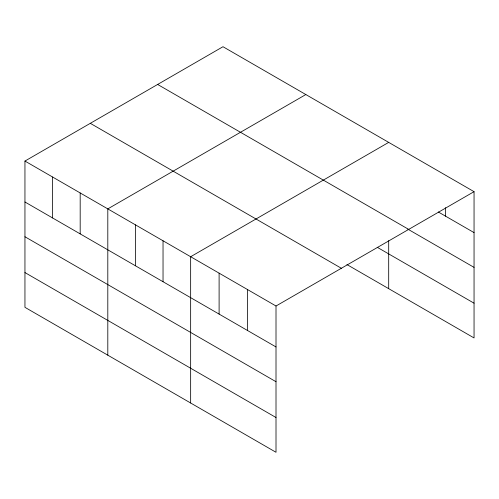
<?xml version="1.0" encoding="UTF-8"?>
<svg xmlns="http://www.w3.org/2000/svg" width="499" height="499" viewBox="0 0 499 499"><rect width="100%" height="100%" fill="white"/><g stroke="black" fill="none" stroke-linecap="round" stroke-linejoin="round"><path stroke-width="0.75" d="M24.95 161.058L276.009 306.006L276.009 452.281L24.95 307.334L24.95 161.058L222.991 46.719L474.05 191.666L474.05 337.942L346.93 264.551M305.837 94.554L107.803 208.888L107.803 355.163M388.69 142.383L190.649 256.723L190.649 402.999M276.009 306.006L474.05 191.666M438.315 211.981L474.05 232.609M157.634 84.45L408.7 229.397M407.876 229.166L474.05 267.37M377.238 247.292L474.05 303.186M90.3 123.322L341.366 268.275M24.95 201.995L276.009 346.948M24.95 236.757L276.009 381.71M24.95 272.573L276.009 417.52M445.595 207.684L445.595 216.186M388.69 240.668L388.69 288.659M247.56 289.576L247.56 330.519M219.105 273.153L219.105 314.089M163.036 240.78L163.036 281.717M135.416 224.831L135.416 265.774M80.183 192.945L80.183 233.888M52.57 177.002L52.57 217.944"/></g></svg>
